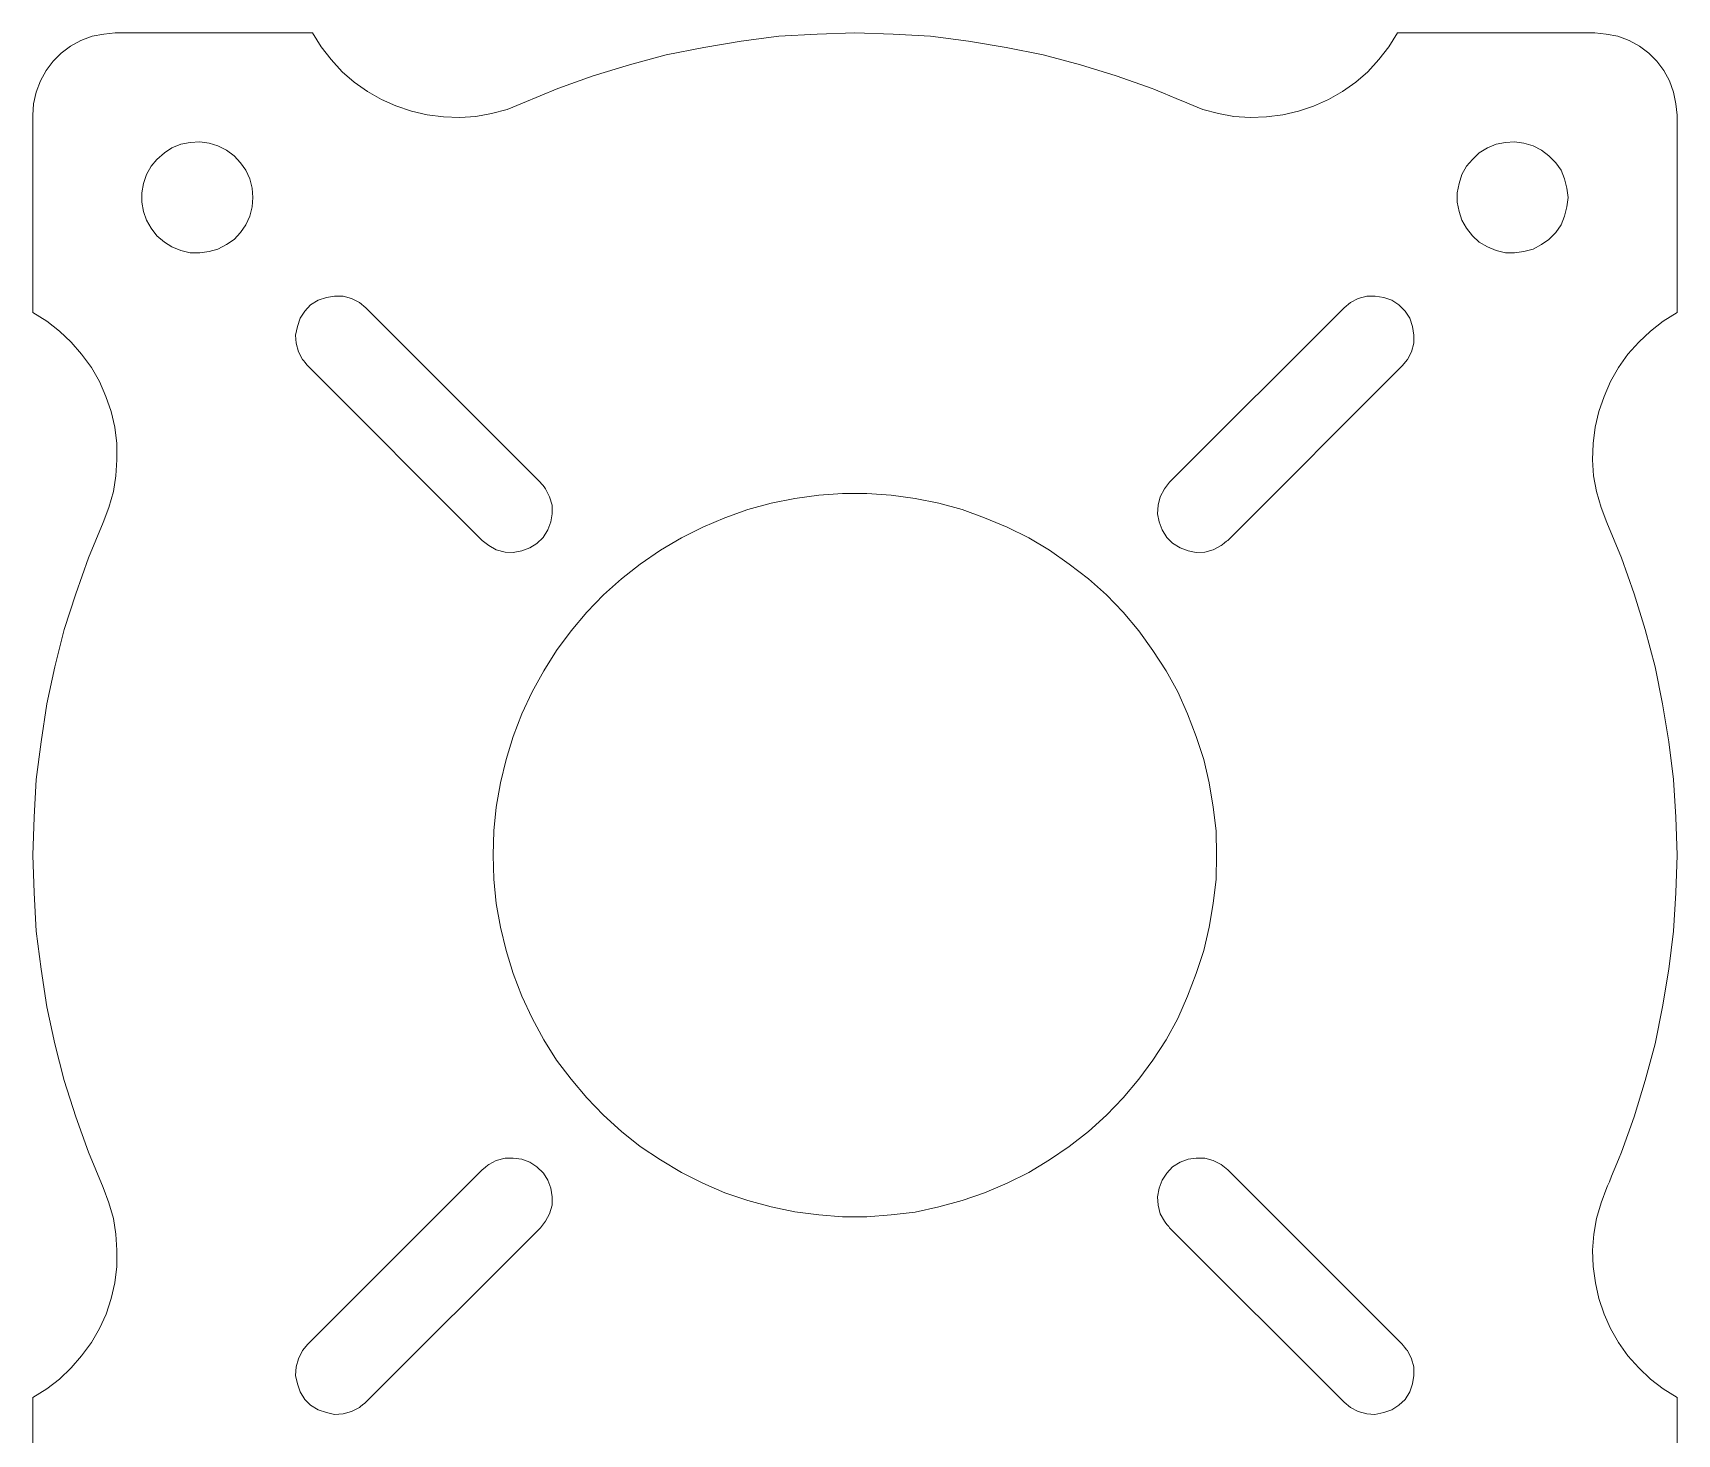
# Model space of a CAD drawing. Header units: millimetres. Extents: x -457 to 427, y -166 to 155.
# Drawn here: x -92.3 to 12, y -50.9 to 37.9 of the extents above; entities that cross this region are included whole.
import ezdxf

# ---------------------------------------------------------------- set-up
doc = ezdxf.new("R2010")
doc.units = ezdxf.units.MM
doc.header["$MEASUREMENT"] = 0
doc.layers.add('Livello 1', color=18, linetype='Continuous', true_color=0x000000)

msp = doc.modelspace()

# ---------------------------------------------------------------- linework, layer by layer
at = {"layer": 'Livello 1', "lineweight": 20}
for p, q in [((-74.55, 37.9), (-87.05, 37.9)), ((6.74, 37.9), (-5.76, 37.9)), ((-92.27, 32.68), (-92.27, 20.18)), ((11.96, 20.18), (11.96, 32.68)), ((-71.16, 20.47), (-60.1, 9.4)), ((-20.21, 9.41), (-9.14, 20.47)), ((-63.78, 5.73), (-74.84, 16.79)), ((-5.47, 16.79), (-16.53, 5.73)), ((-74.84, -45.23), (-63.78, -34.16)), ((-16.53, -34.16), (-5.47, -45.23)), ((-60.1, -37.84), (-71.16, -48.9)), ((-9.14, -48.9), (-20.21, -37.84)), ((-92.27, -48.61), (-92.27, -61.11)), ((11.96, -61.11), (11.96, -48.61))]:
    msp.add_line(p, q, dxfattribs=at)
for points, knots in [([(-87.05, 37.9), (-87.05, 37.9), (-87.78, 37.82), (-87.78, 37.82), (-87.78, 37.82), (-88.52, 37.68), (-88.52, 37.68), (-88.52, 37.68), (-89.22, 37.42), (-89.22, 37.42), (-89.22, 37.42), (-89.88, 37.05), (-89.88, 37.05), (-89.88, 37.05), (-90.47, 36.61), (-90.47, 36.61), (-90.47, 36.61), (-90.98, 36.1), (-90.98, 36.1), (-90.98, 36.1), (-91.42, 35.51), (-91.42, 35.51), (-91.42, 35.51), (-91.79, 34.85), (-91.79, 34.85), (-91.79, 34.85), (-92.05, 34.15), (-92.05, 34.15), (-92.05, 34.15), (-92.23, 33.41), (-92.23, 33.41), (-92.23, 33.41), (-92.27, 32.68), (-92.27, 32.68)], [100.498333, 100.498333, 100.498333, 100.498333, 100.589242, 100.589242, 100.589242, 100.680151, 100.680151, 100.680151, 100.77106, 100.77106, 100.77106, 100.861969, 100.861969, 100.861969, 100.952878, 100.952878, 100.952878, 101.043787, 101.043787, 101.043787, 101.134696, 101.134696, 101.134696, 101.225605, 101.225605, 101.225605, 101.316514, 101.316514, 101.316514, 101.407424, 101.407424, 101.407424, 101.498333, 101.498333, 101.498333, 101.498333]), ([(-61.24, 33.45), (-61.24, 33.45), (-62.2, 33.04), (-62.2, 33.04), (-62.2, 33.04), (-63.19, 32.79), (-63.19, 32.79), (-63.19, 32.79), (-64.18, 32.6), (-64.18, 32.6), (-64.18, 32.6), (-65.21, 32.53), (-65.21, 32.53), (-65.21, 32.53), (-66.24, 32.57), (-66.24, 32.57), (-66.24, 32.57), (-67.27, 32.71), (-67.27, 32.71), (-67.27, 32.71), (-68.26, 32.93), (-68.26, 32.93), (-68.26, 32.93), (-69.25, 33.27), (-69.25, 33.27), (-69.25, 33.27), (-70.17, 33.67), (-70.17, 33.67), (-70.17, 33.67), (-71.05, 34.18), (-71.05, 34.18), (-71.05, 34.18), (-71.9, 34.77), (-71.9, 34.77), (-71.9, 34.77), (-72.67, 35.43), (-72.67, 35.43), (-72.67, 35.43), (-73.37, 36.21), (-73.37, 36.21), (-73.37, 36.21), (-74, 37.02), (-74, 37.02), (-74, 37.02), (-74.55, 37.9), (-74.55, 37.9)], [86.99861, 86.99861, 86.99861, 86.99861, 87.065277, 87.065277, 87.065277, 87.131944, 87.131944, 87.131944, 87.19861, 87.19861, 87.19861, 87.265277, 87.265277, 87.265277, 87.331944, 87.331944, 87.331944, 87.39861, 87.39861, 87.39861, 87.465277, 87.465277, 87.465277, 87.531944, 87.531944, 87.531944, 87.59861, 87.59861, 87.59861, 87.665277, 87.665277, 87.665277, 87.731944, 87.731944, 87.731944, 87.79861, 87.79861, 87.79861, 87.865277, 87.865277, 87.865277, 87.931944, 87.931944, 87.931944, 87.99861, 87.99861, 87.99861, 87.99861]), ([(-19.07, 33.45), (-19.09, 33.46), (-21.31, 34.37), (-21.31, 34.37), (-21.31, 34.37), (-23.59, 35.18), (-23.59, 35.18), (-23.59, 35.18), (-25.87, 35.88), (-25.87, 35.88), (-25.87, 35.88), (-28.22, 36.5), (-28.22, 36.5), (-28.22, 36.5), (-30.58, 36.98), (-30.58, 36.98), (-30.58, 36.98), (-32.97, 37.38), (-32.97, 37.38), (-32.97, 37.38), (-35.36, 37.68), (-35.36, 37.68), (-35.36, 37.68), (-37.74, 37.82), (-37.74, 37.82), (-37.74, 37.82), (-40.17, 37.9), (-40.17, 37.9), (-40.17, 37.9), (-42.56, 37.82), (-42.56, 37.82), (-42.56, 37.82), (-44.99, 37.68), (-44.99, 37.68), (-44.99, 37.68), (-47.38, 37.38), (-47.38, 37.38), (-47.38, 37.38), (-49.73, 36.98), (-49.73, 36.98), (-49.73, 36.98), (-52.12, 36.5), (-52.12, 36.5), (-52.12, 36.5), (-54.44, 35.88), (-54.44, 35.88), (-54.44, 35.88), (-56.75, 35.18), (-56.75, 35.18), (-56.75, 35.18), (-59, 34.37), (-59, 34.37), (-59, 34.37), (-61.24, 33.45), (-61.24, 33.45)], [85.99861, 85.99861, 85.99861, 85.99861, 86.053882, 86.053882, 86.053882, 86.109454, 86.109454, 86.109454, 86.165026, 86.165026, 86.165026, 86.220598, 86.220598, 86.220598, 86.276171, 86.276171, 86.276171, 86.331743, 86.331743, 86.331743, 86.387315, 86.387315, 86.387315, 86.442888, 86.442888, 86.442888, 86.49846, 86.49846, 86.49846, 86.554032, 86.554032, 86.554032, 86.609604, 86.609604, 86.609604, 86.665177, 86.665177, 86.665177, 86.720749, 86.720749, 86.720749, 86.776321, 86.776321, 86.776321, 86.831894, 86.831894, 86.831894, 86.887466, 86.887466, 86.887466, 86.943038, 86.943038, 86.943038, 86.99861, 86.99861, 86.99861, 86.99861]), ([(-5.76, 37.9), (-5.76, 37.9), (-6.31, 37.01), (-6.31, 37.01), (-6.31, 37.01), (-6.94, 36.21), (-6.94, 36.21), (-6.94, 36.21), (-7.64, 35.43), (-7.64, 35.43), (-7.64, 35.43), (-8.41, 34.77), (-8.41, 34.77), (-8.41, 34.77), (-9.25, 34.18), (-9.25, 34.18), (-9.25, 34.18), (-10.14, 33.67), (-10.14, 33.67), (-10.14, 33.67), (-11.09, 33.26), (-11.09, 33.26), (-11.09, 33.26), (-12.05, 32.93), (-12.05, 32.93), (-12.05, 32.93), (-13.04, 32.71), (-13.04, 32.71), (-13.04, 32.71), (-14.07, 32.57), (-14.07, 32.57), (-14.07, 32.57), (-15.1, 32.53), (-15.1, 32.53), (-15.1, 32.53), (-16.13, 32.6), (-16.13, 32.6), (-16.13, 32.6), (-17.12, 32.79), (-17.12, 32.79), (-17.12, 32.79), (-18.11, 33.04), (-18.11, 33.04), (-18.11, 33.04), (-19.07, 33.45), (-19.07, 33.45)], [84.99861, 84.99861, 84.99861, 84.99861, 85.065277, 85.065277, 85.065277, 85.131944, 85.131944, 85.131944, 85.19861, 85.19861, 85.19861, 85.265277, 85.265277, 85.265277, 85.331944, 85.331944, 85.331944, 85.39861, 85.39861, 85.39861, 85.465277, 85.465277, 85.465277, 85.531944, 85.531944, 85.531944, 85.59861, 85.59861, 85.59861, 85.665277, 85.665277, 85.665277, 85.731944, 85.731944, 85.731944, 85.79861, 85.79861, 85.79861, 85.865277, 85.865277, 85.865277, 85.931944, 85.931944, 85.931944, 85.99861, 85.99861, 85.99861, 85.99861]), ([(11.96, 32.68), (11.96, 32.68), (11.88, 33.41), (11.88, 33.41), (11.88, 33.41), (11.74, 34.15), (11.74, 34.15), (11.74, 34.15), (11.48, 34.85), (11.48, 34.85), (11.48, 34.85), (11.11, 35.51), (11.11, 35.51), (11.11, 35.51), (10.67, 36.1), (10.67, 36.1), (10.67, 36.1), (10.16, 36.61), (10.16, 36.61), (10.16, 36.61), (9.57, 37.05), (9.57, 37.05), (9.57, 37.05), (8.91, 37.42), (8.91, 37.42), (8.91, 37.42), (8.21, 37.68), (8.21, 37.68), (8.21, 37.68), (7.47, 37.82), (7.47, 37.82), (7.47, 37.82), (6.74, 37.9), (6.74, 37.9)], [71.498749, 71.498749, 71.498749, 71.498749, 71.589659, 71.589659, 71.589659, 71.680568, 71.680568, 71.680568, 71.771477, 71.771477, 71.771477, 71.862386, 71.862386, 71.862386, 71.953295, 71.953295, 71.953295, 72.044204, 72.044204, 72.044204, 72.135113, 72.135113, 72.135113, 72.226022, 72.226022, 72.226022, 72.316931, 72.316931, 72.316931, 72.40784, 72.40784, 72.40784, 72.498749, 72.498749, 72.498749, 72.498749]), ([(-78.33, 27.46), (-78.33, 27.46), (-78.37, 26.87), (-78.37, 26.87), (-78.37, 26.87), (-78.52, 26.28), (-78.52, 26.28), (-78.52, 26.28), (-78.77, 25.73), (-78.77, 25.73), (-78.77, 25.73), (-79.11, 25.25), (-79.11, 25.25), (-79.11, 25.25), (-79.51, 24.81), (-79.51, 24.81), (-79.51, 24.81), (-79.99, 24.48), (-79.99, 24.48), (-79.99, 24.48), (-80.54, 24.18), (-80.54, 24.18), (-80.54, 24.18), (-81.09, 24.04), (-81.09, 24.04), (-81.09, 24.04), (-81.68, 23.96), (-81.68, 23.96), (-81.68, 23.96), (-82.3, 23.96), (-82.3, 23.96), (-82.3, 23.96), (-82.89, 24.11), (-82.89, 24.11), (-82.89, 24.11), (-83.45, 24.33), (-83.45, 24.33), (-83.45, 24.33), (-83.92, 24.63), (-83.92, 24.63), (-83.92, 24.63), (-84.4, 25.03), (-84.4, 25.03), (-84.4, 25.03), (-84.77, 25.51), (-84.77, 25.51), (-84.77, 25.51), (-85.06, 26.02), (-85.06, 26.02), (-85.06, 26.02), (-85.25, 26.57), (-85.25, 26.57), (-85.25, 26.57), (-85.36, 27.16), (-85.36, 27.16), (-85.36, 27.16), (-85.36, 27.75), (-85.36, 27.75), (-85.36, 27.75), (-85.25, 28.34), (-85.25, 28.34), (-85.25, 28.34), (-85.06, 28.93), (-85.06, 28.93), (-85.06, 28.93), (-84.77, 29.44), (-84.77, 29.44), (-84.77, 29.44), (-84.4, 29.88), (-84.4, 29.88), (-84.4, 29.88), (-83.92, 30.29), (-83.92, 30.29), (-83.92, 30.29), (-83.45, 30.62), (-83.45, 30.62), (-83.45, 30.62), (-82.89, 30.84), (-82.89, 30.84), (-82.89, 30.84), (-82.3, 30.95), (-82.3, 30.95), (-82.3, 30.95), (-81.68, 30.99), (-81.68, 30.99), (-81.68, 30.99), (-81.09, 30.91), (-81.09, 30.91), (-81.09, 30.91), (-80.54, 30.73), (-80.54, 30.73), (-80.54, 30.73), (-79.99, 30.47), (-79.99, 30.47), (-79.99, 30.47), (-79.51, 30.11), (-79.51, 30.11), (-79.51, 30.11), (-79.11, 29.67), (-79.11, 29.67), (-79.11, 29.67), (-78.77, 29.19), (-78.77, 29.19), (-78.77, 29.19), (-78.52, 28.64), (-78.52, 28.64), (-78.52, 28.64), (-78.37, 28.05), (-78.37, 28.05), (-78.37, 28.05), (-78.33, 27.46), (-78.33, 27.46)], [0, 0, 0, 0, 0.027027, 0.027027, 0.027027, 0.054054, 0.054054, 0.054054, 0.081081, 0.081081, 0.081081, 0.108108, 0.108108, 0.108108, 0.135135, 0.135135, 0.135135, 0.162162, 0.162162, 0.162162, 0.189189, 0.189189, 0.189189, 0.216216, 0.216216, 0.216216, 0.243243, 0.243243, 0.243243, 0.27027, 0.27027, 0.27027, 0.297297, 0.297297, 0.297297, 0.324324, 0.324324, 0.324324, 0.351351, 0.351351, 0.351351, 0.378378, 0.378378, 0.378378, 0.405405, 0.405405, 0.405405, 0.432432, 0.432432, 0.432432, 0.459459, 0.459459, 0.459459, 0.486486, 0.486486, 0.486486, 0.513514, 0.513514, 0.513514, 0.540541, 0.540541, 0.540541, 0.567568, 0.567568, 0.567568, 0.594595, 0.594595, 0.594595, 0.621622, 0.621622, 0.621622, 0.648649, 0.648649, 0.648649, 0.675676, 0.675676, 0.675676, 0.702703, 0.702703, 0.702703, 0.72973, 0.72973, 0.72973, 0.756757, 0.756757, 0.756757, 0.783784, 0.783784, 0.783784, 0.810811, 0.810811, 0.810811, 0.837838, 0.837838, 0.837838, 0.864865, 0.864865, 0.864865, 0.891892, 0.891892, 0.891892, 0.918919, 0.918919, 0.918919, 0.945946, 0.945946, 0.945946, 0.972973, 0.972973, 0.972973, 1, 1, 1, 1]), ([(5.05, 27.46), (5.05, 27.46), (4.97, 26.87), (4.97, 26.87), (4.97, 26.87), (4.83, 26.28), (4.83, 26.28), (4.83, 26.28), (4.61, 25.73), (4.61, 25.73), (4.61, 25.73), (4.28, 25.25), (4.28, 25.25), (4.28, 25.25), (3.83, 24.81), (3.83, 24.81), (3.83, 24.81), (3.36, 24.48), (3.36, 24.48), (3.36, 24.48), (2.84, 24.18), (2.84, 24.18), (2.84, 24.18), (2.25, 24.04), (2.25, 24.04), (2.25, 24.04), (1.66, 23.96), (1.66, 23.96), (1.66, 23.96), (1.08, 23.96), (1.08, 23.96), (1.08, 23.96), (0.49, 24.11), (0.49, 24.11), (0.49, 24.11), (-0.06, 24.33), (-0.06, 24.33), (-0.06, 24.33), (-0.58, 24.63), (-0.58, 24.63), (-0.58, 24.63), (-1.02, 25.03), (-1.02, 25.03), (-1.02, 25.03), (-1.39, 25.51), (-1.39, 25.51), (-1.39, 25.51), (-1.68, 26.02), (-1.68, 26.02), (-1.68, 26.02), (-1.86, 26.57), (-1.86, 26.57), (-1.86, 26.57), (-1.98, 27.16), (-1.98, 27.16), (-1.98, 27.16), (-1.98, 27.75), (-1.98, 27.75), (-1.98, 27.75), (-1.86, 28.34), (-1.86, 28.34), (-1.86, 28.34), (-1.68, 28.93), (-1.68, 28.93), (-1.68, 28.93), (-1.39, 29.44), (-1.39, 29.44), (-1.39, 29.44), (-1.02, 29.88), (-1.02, 29.88), (-1.02, 29.88), (-0.58, 30.29), (-0.58, 30.29), (-0.58, 30.29), (-0.06, 30.62), (-0.06, 30.62), (-0.06, 30.62), (0.49, 30.84), (0.49, 30.84), (0.49, 30.84), (1.08, 30.95), (1.08, 30.95), (1.08, 30.95), (1.66, 30.99), (1.66, 30.99), (1.66, 30.99), (2.25, 30.91), (2.25, 30.91), (2.25, 30.91), (2.84, 30.73), (2.84, 30.73), (2.84, 30.73), (3.36, 30.47), (3.36, 30.47), (3.36, 30.47), (3.83, 30.11), (3.83, 30.11), (3.83, 30.11), (4.28, 29.67), (4.28, 29.67), (4.28, 29.67), (4.61, 29.19), (4.61, 29.19), (4.61, 29.19), (4.83, 28.64), (4.83, 28.64), (4.83, 28.64), (4.97, 28.05), (4.97, 28.05), (4.97, 28.05), (5.05, 27.46), (5.05, 27.46)], [0, 0, 0, 0, 0.027027, 0.027027, 0.027027, 0.054054, 0.054054, 0.054054, 0.081081, 0.081081, 0.081081, 0.108108, 0.108108, 0.108108, 0.135135, 0.135135, 0.135135, 0.162162, 0.162162, 0.162162, 0.189189, 0.189189, 0.189189, 0.216216, 0.216216, 0.216216, 0.243243, 0.243243, 0.243243, 0.27027, 0.27027, 0.27027, 0.297297, 0.297297, 0.297297, 0.324324, 0.324324, 0.324324, 0.351351, 0.351351, 0.351351, 0.378378, 0.378378, 0.378378, 0.405405, 0.405405, 0.405405, 0.432432, 0.432432, 0.432432, 0.459459, 0.459459, 0.459459, 0.486486, 0.486486, 0.486486, 0.513514, 0.513514, 0.513514, 0.540541, 0.540541, 0.540541, 0.567568, 0.567568, 0.567568, 0.594595, 0.594595, 0.594595, 0.621622, 0.621622, 0.621622, 0.648649, 0.648649, 0.648649, 0.675676, 0.675676, 0.675676, 0.702703, 0.702703, 0.702703, 0.72973, 0.72973, 0.72973, 0.756757, 0.756757, 0.756757, 0.783784, 0.783784, 0.783784, 0.810811, 0.810811, 0.810811, 0.837838, 0.837838, 0.837838, 0.864865, 0.864865, 0.864865, 0.891892, 0.891892, 0.891892, 0.918919, 0.918919, 0.918919, 0.945946, 0.945946, 0.945946, 0.972973, 0.972973, 0.972973, 1, 1, 1, 1]), ([(-74.84, 16.79), (-74.85, 16.8), (-75.17, 17.2), (-75.17, 17.2), (-75.17, 17.2), (-75.43, 17.68), (-75.43, 17.68), (-75.43, 17.68), (-75.58, 18.23), (-75.58, 18.23), (-75.58, 18.23), (-75.61, 18.74), (-75.61, 18.74), (-75.61, 18.74), (-75.5, 19.29), (-75.5, 19.29), (-75.5, 19.29), (-75.32, 19.81), (-75.32, 19.81), (-75.32, 19.81), (-75.02, 20.25), (-75.02, 20.25), (-75.02, 20.25), (-74.66, 20.65), (-74.66, 20.65), (-74.66, 20.65), (-74.18, 20.95), (-74.18, 20.95), (-74.18, 20.95), (-73.66, 21.13), (-73.66, 21.13), (-73.66, 21.13), (-73.15, 21.21), (-73.15, 21.21), (-73.15, 21.21), (-72.6, 21.21), (-72.6, 21.21), (-72.6, 21.21), (-72.08, 21.06), (-72.08, 21.06), (-72.08, 21.06), (-71.57, 20.8), (-71.57, 20.8), (-71.57, 20.8), (-71.16, 20.47), (-71.16, 20.47)], [15.6497288, 15.6497288, 15.6497288, 15.6497288, 15.7159026, 15.7159026, 15.7159026, 15.7826045, 15.7826045, 15.7826045, 15.8493064, 15.8493064, 15.8493064, 15.9160082, 15.9160082, 15.9160082, 15.9827101, 15.9827101, 15.9827101, 16.049412, 16.049412, 16.049412, 16.1161138, 16.1161138, 16.1161138, 16.1828157, 16.1828157, 16.1828157, 16.2495176, 16.2495176, 16.2495176, 16.3162195, 16.3162195, 16.3162195, 16.3829213, 16.3829213, 16.3829213, 16.4496232, 16.4496232, 16.4496232, 16.5163251, 16.5163251, 16.5163251, 16.5830269, 16.5830269, 16.5830269, 16.6497288, 16.6497288, 16.6497288, 16.6497288]), ([(-9.14, 20.47), (-9.14, 20.47), (-8.74, 20.8), (-8.74, 20.8), (-8.74, 20.8), (-8.26, 21.06), (-8.26, 21.06), (-8.26, 21.06), (-7.71, 21.21), (-7.71, 21.21), (-7.71, 21.21), (-7.19, 21.21), (-7.19, 21.21), (-7.19, 21.21), (-6.64, 21.13), (-6.64, 21.13), (-6.64, 21.13), (-6.13, 20.95), (-6.13, 20.95), (-6.13, 20.95), (-5.69, 20.65), (-5.69, 20.65), (-5.69, 20.65), (-5.28, 20.25), (-5.28, 20.25), (-5.28, 20.25), (-4.99, 19.81), (-4.99, 19.81), (-4.99, 19.81), (-4.81, 19.29), (-4.81, 19.29), (-4.81, 19.29), (-4.73, 18.74), (-4.73, 18.74), (-4.73, 18.74), (-4.73, 18.23), (-4.73, 18.23), (-4.73, 18.23), (-4.88, 17.68), (-4.88, 17.68), (-4.88, 17.68), (-5.14, 17.2), (-5.14, 17.2), (-5.14, 17.2), (-5.47, 16.79), (-5.47, 16.79)], [32.30044, 32.30044, 32.30044, 32.30044, 32.366777, 32.366777, 32.366777, 32.433467, 32.433467, 32.433467, 32.500157, 32.500157, 32.500157, 32.566847, 32.566847, 32.566847, 32.633538, 32.633538, 32.633538, 32.700228, 32.700228, 32.700228, 32.766918, 32.766918, 32.766918, 32.833608, 32.833608, 32.833608, 32.900299, 32.900299, 32.900299, 32.966989, 32.966989, 32.966989, 33.033679, 33.033679, 33.033679, 33.100369, 33.100369, 33.100369, 33.16706, 33.16706, 33.16706, 33.23375, 33.23375, 33.23375, 33.30044, 33.30044, 33.30044, 33.30044]), ([(-92.27, 20.18), (-92.27, 20.18), (-91.38, 19.63), (-91.38, 19.63), (-91.38, 19.63), (-90.58, 19), (-90.58, 19), (-90.58, 19), (-89.84, 18.3), (-89.84, 18.3), (-89.84, 18.3), (-89.18, 17.53), (-89.18, 17.53), (-89.18, 17.53), (-88.55, 16.68), (-88.55, 16.68), (-88.55, 16.68), (-88.04, 15.8), (-88.04, 15.8), (-88.04, 15.8), (-87.64, 14.85), (-87.64, 14.85), (-87.64, 14.85), (-87.3, 13.89), (-87.3, 13.89), (-87.3, 13.89), (-87.08, 12.9), (-87.08, 12.9), (-87.08, 12.9), (-86.94, 11.87), (-86.94, 11.87), (-86.94, 11.87), (-86.94, 10.84), (-86.94, 10.84), (-86.94, 10.84), (-87.01, 9.81), (-87.01, 9.81), (-87.01, 9.81), (-87.16, 8.82), (-87.16, 8.82), (-87.16, 8.82), (-87.45, 7.82), (-87.45, 7.82), (-87.45, 7.82), (-87.82, 6.87), (-87.82, 6.87)], [113.998055, 113.998055, 113.998055, 113.998055, 114.064721, 114.064721, 114.064721, 114.131388, 114.131388, 114.131388, 114.198055, 114.198055, 114.198055, 114.264721, 114.264721, 114.264721, 114.331388, 114.331388, 114.331388, 114.398055, 114.398055, 114.398055, 114.464721, 114.464721, 114.464721, 114.531388, 114.531388, 114.531388, 114.598055, 114.598055, 114.598055, 114.664721, 114.664721, 114.664721, 114.731388, 114.731388, 114.731388, 114.798055, 114.798055, 114.798055, 114.864721, 114.864721, 114.864721, 114.931388, 114.931388, 114.931388, 114.998055, 114.998055, 114.998055, 114.998055]), ([(7.51, 6.87), (7.51, 6.87), (7.14, 7.82), (7.14, 7.82), (7.14, 7.82), (6.85, 8.82), (6.85, 8.82), (6.85, 8.82), (6.66, 9.81), (6.66, 9.81), (6.66, 9.81), (6.59, 10.84), (6.59, 10.84), (6.59, 10.84), (6.63, 11.87), (6.63, 11.87), (6.63, 11.87), (6.77, 12.9), (6.77, 12.9), (6.77, 12.9), (7, 13.89), (7, 13.89), (7, 13.89), (7.33, 14.85), (7.33, 14.85), (7.33, 14.85), (7.73, 15.8), (7.73, 15.8), (7.73, 15.8), (8.25, 16.69), (8.25, 16.69), (8.25, 16.69), (8.83, 17.53), (8.83, 17.53), (8.83, 17.53), (9.53, 18.3), (9.53, 18.3), (9.53, 18.3), (10.27, 19), (10.27, 19), (10.27, 19), (11.08, 19.63), (11.08, 19.63), (11.08, 19.63), (11.96, 20.18), (11.96, 20.18)], [57.999027, 57.999027, 57.999027, 57.999027, 58.065694, 58.065694, 58.065694, 58.132361, 58.132361, 58.132361, 58.199027, 58.199027, 58.199027, 58.265694, 58.265694, 58.265694, 58.332361, 58.332361, 58.332361, 58.399027, 58.399027, 58.399027, 58.465694, 58.465694, 58.465694, 58.532361, 58.532361, 58.532361, 58.599027, 58.599027, 58.599027, 58.665694, 58.665694, 58.665694, 58.732361, 58.732361, 58.732361, 58.799027, 58.799027, 58.799027, 58.865694, 58.865694, 58.865694, 58.932361, 58.932361, 58.932361, 58.999027, 58.999027, 58.999027, 58.999027]), ([(-60.1, 9.4), (-60.09, 9.4), (-59.77, 9), (-59.77, 9), (-59.77, 9), (-59.51, 8.49), (-59.51, 8.49), (-59.51, 8.49), (-59.36, 7.97), (-59.36, 7.97), (-59.36, 7.97), (-59.36, 7.42), (-59.36, 7.42), (-59.36, 7.42), (-59.44, 6.91), (-59.44, 6.91), (-59.44, 6.91), (-59.62, 6.39), (-59.62, 6.39), (-59.62, 6.39), (-59.92, 5.91), (-59.92, 5.91), (-59.92, 5.91), (-60.32, 5.54), (-60.32, 5.54), (-60.32, 5.54), (-60.76, 5.25), (-60.76, 5.25), (-60.76, 5.25), (-61.28, 5.07), (-61.28, 5.07), (-61.28, 5.07), (-61.83, 4.96), (-61.83, 4.96), (-61.83, 4.96), (-62.34, 4.99), (-62.34, 4.99), (-62.34, 4.99), (-62.89, 5.14), (-62.89, 5.14), (-62.89, 5.14), (-63.37, 5.4), (-63.37, 5.4), (-63.37, 5.4), (-63.78, 5.73), (-63.78, 5.73)], [32.299458, 32.299458, 32.299458, 32.299458, 32.365759, 32.365759, 32.365759, 32.432452, 32.432452, 32.432452, 32.499145, 32.499145, 32.499145, 32.565837, 32.565837, 32.565837, 32.63253, 32.63253, 32.63253, 32.699223, 32.699223, 32.699223, 32.765916, 32.765916, 32.765916, 32.832608, 32.832608, 32.832608, 32.899301, 32.899301, 32.899301, 32.965994, 32.965994, 32.965994, 33.032687, 33.032687, 33.032687, 33.099379, 33.099379, 33.099379, 33.166072, 33.166072, 33.166072, 33.232765, 33.232765, 33.232765, 33.299458, 33.299458, 33.299458, 33.299458]), ([(-16.53, 5.73), (-16.54, 5.73), (-16.94, 5.4), (-16.94, 5.4), (-16.94, 5.4), (-17.45, 5.14), (-17.45, 5.14), (-17.45, 5.14), (-17.97, 4.99), (-17.97, 4.99), (-17.97, 4.99), (-18.52, 4.96), (-18.52, 4.96), (-18.52, 4.96), (-19.03, 5.07), (-19.03, 5.07), (-19.03, 5.07), (-19.55, 5.25), (-19.55, 5.25), (-19.55, 5.25), (-20.02, 5.55), (-20.02, 5.55), (-20.02, 5.55), (-20.39, 5.91), (-20.39, 5.91), (-20.39, 5.91), (-20.69, 6.39), (-20.69, 6.39), (-20.69, 6.39), (-20.87, 6.91), (-20.87, 6.91), (-20.87, 6.91), (-20.98, 7.42), (-20.98, 7.42), (-20.98, 7.42), (-20.94, 7.97), (-20.94, 7.97), (-20.94, 7.97), (-20.8, 8.49), (-20.8, 8.49), (-20.8, 8.49), (-20.54, 9), (-20.54, 9), (-20.54, 9), (-20.21, 9.41), (-20.21, 9.41)], [48.95066, 48.95066, 48.95066, 48.95066, 49.016996, 49.016996, 49.016996, 49.083687, 49.083687, 49.083687, 49.150377, 49.150377, 49.150377, 49.217067, 49.217067, 49.217067, 49.283758, 49.283758, 49.283758, 49.350448, 49.350448, 49.350448, 49.417138, 49.417138, 49.417138, 49.483828, 49.483828, 49.483828, 49.550519, 49.550519, 49.550519, 49.617209, 49.617209, 49.617209, 49.683899, 49.683899, 49.683899, 49.750589, 49.750589, 49.750589, 49.81728, 49.81728, 49.81728, 49.88397, 49.88397, 49.88397, 49.95066, 49.95066, 49.95066, 49.95066]), ([(-17.23, -14.23), (-17.23, -14.23), (-17.27, -15.74), (-17.27, -15.74), (-17.27, -15.74), (-17.45, -17.29), (-17.45, -17.29), (-17.45, -17.29), (-17.71, -18.79), (-17.71, -18.79), (-17.71, -18.79), (-18.04, -20.26), (-18.04, -20.26), (-18.04, -20.26), (-18.52, -21.73), (-18.52, -21.73), (-18.52, -21.73), (-19.07, -23.17), (-19.07, -23.17), (-19.07, -23.17), (-19.69, -24.57), (-19.69, -24.57), (-19.69, -24.57), (-20.43, -25.93), (-20.43, -25.93), (-20.43, -25.93), (-21.28, -27.21), (-21.28, -27.21), (-21.28, -27.21), (-22.16, -28.43), (-22.16, -28.43), (-22.16, -28.43), (-23.15, -29.6), (-23.15, -29.6), (-23.15, -29.6), (-24.22, -30.7), (-24.22, -30.7), (-24.22, -30.7), (-25.36, -31.73), (-25.36, -31.73), (-25.36, -31.73), (-26.57, -32.69), (-26.57, -32.69), (-26.57, -32.69), (-27.82, -33.54), (-27.82, -33.54), (-27.82, -33.54), (-29.14, -34.34), (-29.14, -34.34), (-29.14, -34.34), (-30.5, -35.01), (-30.5, -35.01), (-30.5, -35.01), (-31.94, -35.63), (-31.94, -35.63), (-31.94, -35.63), (-33.37, -36.11), (-33.37, -36.11), (-33.37, -36.11), (-34.84, -36.51), (-34.84, -36.51), (-34.84, -36.51), (-36.35, -36.85), (-36.35, -36.85), (-36.35, -36.85), (-37.86, -37.03), (-37.86, -37.03), (-37.86, -37.03), (-39.4, -37.14), (-39.4, -37.14), (-39.4, -37.14), (-40.94, -37.14), (-40.94, -37.14), (-40.94, -37.14), (-42.45, -37.03), (-42.45, -37.03), (-42.45, -37.03), (-43.96, -36.84), (-43.96, -36.84), (-43.96, -36.84), (-45.47, -36.51), (-45.47, -36.51), (-45.47, -36.51), (-46.94, -36.11), (-46.94, -36.11), (-46.94, -36.11), (-48.41, -35.63), (-48.41, -35.63), (-48.41, -35.63), (-49.8, -35.01), (-49.8, -35.01), (-49.8, -35.01), (-51.16, -34.34), (-51.16, -34.34), (-51.16, -34.34), (-52.49, -33.54), (-52.49, -33.54), (-52.49, -33.54), (-53.78, -32.69), (-53.78, -32.69), (-53.78, -32.69), (-54.95, -31.73), (-54.95, -31.73), (-54.95, -31.73), (-56.09, -30.7), (-56.09, -30.7), (-56.09, -30.7), (-57.16, -29.6), (-57.16, -29.6), (-57.16, -29.6), (-58.15, -28.42), (-58.15, -28.42), (-58.15, -28.42), (-59.07, -27.21), (-59.07, -27.21), (-59.07, -27.21), (-59.88, -25.92), (-59.88, -25.92), (-59.88, -25.92), (-60.61, -24.56), (-60.61, -24.56), (-60.61, -24.56), (-61.27, -23.17), (-61.27, -23.17), (-61.27, -23.17), (-61.83, -21.73), (-61.83, -21.73), (-61.83, -21.73), (-62.27, -20.26), (-62.27, -20.26), (-62.27, -20.26), (-62.63, -18.79), (-62.63, -18.79), (-62.63, -18.79), (-62.89, -17.29), (-62.89, -17.29), (-62.89, -17.29), (-63.04, -15.74), (-63.04, -15.74), (-63.04, -15.74), (-63.08, -14.23), (-63.08, -14.23), (-63.08, -14.23), (-63.04, -12.69), (-63.04, -12.69), (-63.04, -12.69), (-62.89, -11.18), (-62.89, -11.18), (-62.89, -11.18), (-62.63, -9.64), (-62.63, -9.64), (-62.63, -9.64), (-62.27, -8.17), (-62.27, -8.17), (-62.27, -8.17), (-61.83, -6.7), (-61.83, -6.7), (-61.83, -6.7), (-61.27, -5.26), (-61.27, -5.26), (-61.27, -5.26), (-60.61, -3.87), (-60.61, -3.87), (-60.61, -3.87), (-59.88, -2.54), (-59.88, -2.54), (-59.88, -2.54), (-59.07, -1.26), (-59.07, -1.26), (-59.07, -1.26), (-58.15, -0.01), (-58.15, -0.01), (-58.15, -0.01), (-57.16, 1.17), (-57.16, 1.17), (-57.16, 1.17), (-56.09, 2.27), (-56.09, 2.27), (-56.09, 2.27), (-54.95, 3.3), (-54.95, 3.3), (-54.95, 3.3), (-53.78, 4.22), (-53.78, 4.22), (-53.78, 4.22), (-52.49, 5.1), (-52.49, 5.1), (-52.49, 5.1), (-51.16, 5.88), (-51.16, 5.88), (-51.16, 5.88), (-49.8, 6.57), (-49.8, 6.57), (-49.8, 6.57), (-48.41, 7.16), (-48.41, 7.16), (-48.41, 7.16), (-46.94, 7.68), (-46.94, 7.68), (-46.94, 7.68), (-45.47, 8.08), (-45.47, 8.08), (-45.47, 8.08), (-43.96, 8.38), (-43.96, 8.38), (-43.96, 8.38), (-42.45, 8.6), (-42.45, 8.6), (-42.45, 8.6), (-40.94, 8.71), (-40.94, 8.71), (-40.94, 8.71), (-39.4, 8.71), (-39.4, 8.71), (-39.4, 8.71), (-37.86, 8.6), (-37.86, 8.6), (-37.86, 8.6), (-36.35, 8.38), (-36.35, 8.38), (-36.35, 8.38), (-34.84, 8.08), (-34.84, 8.08), (-34.84, 8.08), (-33.37, 7.68), (-33.37, 7.68), (-33.37, 7.68), (-31.94, 7.16), (-31.94, 7.16), (-31.94, 7.16), (-30.5, 6.57), (-30.5, 6.57), (-30.5, 6.57), (-29.14, 5.88), (-29.14, 5.88), (-29.14, 5.88), (-27.82, 5.1), (-27.82, 5.1), (-27.82, 5.1), (-26.57, 4.22), (-26.57, 4.22), (-26.57, 4.22), (-25.36, 3.3), (-25.36, 3.3), (-25.36, 3.3), (-24.22, 2.27), (-24.22, 2.27), (-24.22, 2.27), (-23.15, 1.17), (-23.15, 1.17), (-23.15, 1.17), (-22.16, -0.01), (-22.16, -0.01), (-22.16, -0.01), (-21.28, -1.26), (-21.28, -1.26), (-21.28, -1.26), (-20.43, -2.54), (-20.43, -2.54), (-20.43, -2.54), (-19.69, -3.87), (-19.69, -3.87), (-19.69, -3.87), (-19.07, -5.26), (-19.07, -5.26), (-19.07, -5.26), (-18.52, -6.7), (-18.52, -6.7), (-18.52, -6.7), (-18.04, -8.17), (-18.04, -8.17), (-18.04, -8.17), (-17.71, -9.64), (-17.71, -9.64), (-17.71, -9.64), (-17.45, -11.18), (-17.45, -11.18), (-17.45, -11.18), (-17.27, -12.69), (-17.27, -12.69), (-17.27, -12.69), (-17.23, -14.23), (-17.23, -14.23)], [0, 0, 0, 0, 0.010638, 0.010638, 0.010638, 0.021277, 0.021277, 0.021277, 0.031915, 0.031915, 0.031915, 0.042553, 0.042553, 0.042553, 0.053191, 0.053191, 0.053191, 0.06383, 0.06383, 0.06383, 0.074468, 0.074468, 0.074468, 0.085106, 0.085106, 0.085106, 0.095745, 0.095745, 0.095745, 0.106383, 0.106383, 0.106383, 0.117021, 0.117021, 0.117021, 0.12766, 0.12766, 0.12766, 0.138298, 0.138298, 0.138298, 0.148936, 0.148936, 0.148936, 0.159574, 0.159574, 0.159574, 0.170213, 0.170213, 0.170213, 0.180851, 0.180851, 0.180851, 0.191489, 0.191489, 0.191489, 0.202128, 0.202128, 0.202128, 0.212766, 0.212766, 0.212766, 0.223404, 0.223404, 0.223404, 0.234043, 0.234043, 0.234043, 0.244681, 0.244681, 0.244681, 0.255319, 0.255319, 0.255319, 0.265957, 0.265957, 0.265957, 0.276596, 0.276596, 0.276596, 0.287234, 0.287234, 0.287234, 0.297872, 0.297872, 0.297872, 0.308511, 0.308511, 0.308511, 0.319149, 0.319149, 0.319149, 0.329787, 0.329787, 0.329787, 0.340426, 0.340426, 0.340426, 0.351064, 0.351064, 0.351064, 0.361702, 0.361702, 0.361702, 0.37234, 0.37234, 0.37234, 0.382979, 0.382979, 0.382979, 0.393617, 0.393617, 0.393617, 0.404255, 0.404255, 0.404255, 0.414894, 0.414894, 0.414894, 0.425532, 0.425532, 0.425532, 0.43617, 0.43617, 0.43617, 0.446809, 0.446809, 0.446809, 0.457447, 0.457447, 0.457447, 0.468085, 0.468085, 0.468085, 0.478723, 0.478723, 0.478723, 0.489362, 0.489362, 0.489362, 0.5, 0.5, 0.5, 0.510638, 0.510638, 0.510638, 0.521277, 0.521277, 0.521277, 0.531915, 0.531915, 0.531915, 0.542553, 0.542553, 0.542553, 0.553191, 0.553191, 0.553191, 0.56383, 0.56383, 0.56383, 0.574468, 0.574468, 0.574468, 0.585106, 0.585106, 0.585106, 0.595745, 0.595745, 0.595745, 0.606383, 0.606383, 0.606383, 0.617021, 0.617021, 0.617021, 0.62766, 0.62766, 0.62766, 0.638298, 0.638298, 0.638298, 0.648936, 0.648936, 0.648936, 0.659574, 0.659574, 0.659574, 0.670213, 0.670213, 0.670213, 0.680851, 0.680851, 0.680851, 0.691489, 0.691489, 0.691489, 0.702128, 0.702128, 0.702128, 0.712766, 0.712766, 0.712766, 0.723404, 0.723404, 0.723404, 0.734043, 0.734043, 0.734043, 0.744681, 0.744681, 0.744681, 0.755319, 0.755319, 0.755319, 0.765957, 0.765957, 0.765957, 0.776596, 0.776596, 0.776596, 0.787234, 0.787234, 0.787234, 0.797872, 0.797872, 0.797872, 0.808511, 0.808511, 0.808511, 0.819149, 0.819149, 0.819149, 0.829787, 0.829787, 0.829787, 0.840426, 0.840426, 0.840426, 0.851064, 0.851064, 0.851064, 0.861702, 0.861702, 0.861702, 0.87234, 0.87234, 0.87234, 0.882979, 0.882979, 0.882979, 0.893617, 0.893617, 0.893617, 0.904255, 0.904255, 0.904255, 0.914894, 0.914894, 0.914894, 0.925532, 0.925532, 0.925532, 0.93617, 0.93617, 0.93617, 0.946809, 0.946809, 0.946809, 0.957447, 0.957447, 0.957447, 0.968085, 0.968085, 0.968085, 0.978723, 0.978723, 0.978723, 0.989362, 0.989362, 0.989362, 1, 1, 1, 1]), ([(-87.82, 6.87), (-87.82, 6.87), (-88.74, 4.63), (-88.74, 4.63), (-88.74, 4.63), (-89.55, 2.35), (-89.55, 2.35), (-89.55, 2.35), (-90.28, 0.07), (-90.28, 0.07), (-90.28, 0.07), (-90.87, -2.28), (-90.87, -2.28), (-90.87, -2.28), (-91.38, -4.64), (-91.38, -4.64), (-91.38, -4.64), (-91.75, -7.03), (-91.75, -7.03), (-91.75, -7.03), (-92.05, -9.42), (-92.05, -9.42), (-92.05, -9.42), (-92.19, -11.81), (-92.19, -11.81), (-92.19, -11.81), (-92.27, -14.23), (-92.27, -14.23), (-92.27, -14.23), (-92.19, -16.62), (-92.19, -16.62), (-92.19, -16.62), (-92.05, -19.05), (-92.05, -19.05), (-92.05, -19.05), (-91.75, -21.44), (-91.75, -21.44), (-91.75, -21.44), (-91.38, -23.83), (-91.38, -23.83), (-91.38, -23.83), (-90.87, -26.18), (-90.87, -26.18), (-90.87, -26.18), (-90.28, -28.5), (-90.28, -28.5), (-90.28, -28.5), (-89.55, -30.81), (-89.55, -30.81), (-89.55, -30.81), (-88.74, -33.06), (-88.74, -33.06), (-88.74, -33.06), (-87.82, -35.3), (-87.82, -35.3)], [-1, -1, -1, -1, -0.944444, -0.944444, -0.944444, -0.888889, -0.888889, -0.888889, -0.833333, -0.833333, -0.833333, -0.777778, -0.777778, -0.777778, -0.722222, -0.722222, -0.722222, -0.666667, -0.666667, -0.666667, -0.611111, -0.611111, -0.611111, -0.555556, -0.555556, -0.555556, -0.5, -0.5, -0.5, -0.444444, -0.444444, -0.444444, -0.388889, -0.388889, -0.388889, -0.333333, -0.333333, -0.333333, -0.277778, -0.277778, -0.277778, -0.222222, -0.222222, -0.222222, -0.166667, -0.166667, -0.166667, -0.111111, -0.111111, -0.111111, -0.055556, -0.055556, -0.055556, 0, 0, 0, 0]), ([(7.51, -35.3), (7.53, -35.26), (8.43, -33.06), (8.43, -33.06), (8.43, -33.06), (9.24, -30.81), (9.24, -30.81), (9.24, -30.81), (9.94, -28.5), (9.94, -28.5), (9.94, -28.5), (10.56, -26.18), (10.56, -26.18), (10.56, -26.18), (11.04, -23.83), (11.04, -23.83), (11.04, -23.83), (11.44, -21.44), (11.44, -21.44), (11.44, -21.44), (11.74, -19.05), (11.74, -19.05), (11.74, -19.05), (11.88, -16.62), (11.88, -16.62), (11.88, -16.62), (11.96, -14.23), (11.96, -14.23), (11.96, -14.23), (11.88, -11.81), (11.88, -11.81), (11.88, -11.81), (11.74, -9.42), (11.74, -9.42), (11.74, -9.42), (11.44, -7.03), (11.44, -7.03), (11.44, -7.03), (11.04, -4.64), (11.04, -4.64), (11.04, -4.64), (10.56, -2.29), (10.56, -2.29), (10.56, -2.29), (9.94, 0.07), (9.94, 0.07), (9.94, 0.07), (9.24, 2.35), (9.24, 2.35), (9.24, 2.35), (8.43, 4.63), (8.43, 4.63), (8.43, 4.63), (7.51, 6.87), (7.51, 6.87)], [56.999027, 56.999027, 56.999027, 56.999027, 57.054092, 57.054092, 57.054092, 57.109677, 57.109677, 57.109677, 57.165261, 57.165261, 57.165261, 57.220846, 57.220846, 57.220846, 57.27643, 57.27643, 57.27643, 57.332014, 57.332014, 57.332014, 57.387599, 57.387599, 57.387599, 57.443183, 57.443183, 57.443183, 57.498768, 57.498768, 57.498768, 57.554352, 57.554352, 57.554352, 57.609936, 57.609936, 57.609936, 57.665521, 57.665521, 57.665521, 57.721105, 57.721105, 57.721105, 57.77669, 57.77669, 57.77669, 57.832274, 57.832274, 57.832274, 57.887859, 57.887859, 57.887859, 57.943443, 57.943443, 57.943443, 57.999027, 57.999027, 57.999027, 57.999027]), ([(-63.78, -34.16), (-63.77, -34.15), (-63.37, -33.83), (-63.37, -33.83), (-63.37, -33.83), (-62.89, -33.57), (-62.89, -33.57), (-62.89, -33.57), (-62.34, -33.43), (-62.34, -33.43), (-62.34, -33.43), (-61.83, -33.43), (-61.83, -33.43), (-61.83, -33.43), (-61.27, -33.5), (-61.27, -33.5), (-61.27, -33.5), (-60.76, -33.68), (-60.76, -33.68), (-60.76, -33.68), (-60.32, -33.98), (-60.32, -33.98), (-60.32, -33.98), (-59.91, -34.38), (-59.91, -34.38), (-59.91, -34.38), (-59.62, -34.82), (-59.62, -34.82), (-59.62, -34.82), (-59.44, -35.34), (-59.44, -35.34), (-59.44, -35.34), (-59.36, -35.89), (-59.36, -35.89), (-59.36, -35.89), (-59.36, -36.4), (-59.36, -36.4), (-59.36, -36.4), (-59.51, -36.96), (-59.51, -36.96), (-59.51, -36.96), (-59.77, -37.43), (-59.77, -37.43), (-59.77, -37.43), (-60.1, -37.84), (-60.1, -37.84)], [32.299949, 32.299949, 32.299949, 32.299949, 32.365935, 32.365935, 32.365935, 32.432651, 32.432651, 32.432651, 32.499366, 32.499366, 32.499366, 32.566081, 32.566081, 32.566081, 32.632796, 32.632796, 32.632796, 32.699512, 32.699512, 32.699512, 32.766227, 32.766227, 32.766227, 32.832942, 32.832942, 32.832942, 32.899657, 32.899657, 32.899657, 32.966373, 32.966373, 32.966373, 33.033088, 33.033088, 33.033088, 33.099803, 33.099803, 33.099803, 33.166518, 33.166518, 33.166518, 33.233234, 33.233234, 33.233234, 33.299949, 33.299949, 33.299949, 33.299949]), ([(-20.21, -37.84), (-20.22, -37.83), (-20.54, -37.43), (-20.54, -37.43), (-20.54, -37.43), (-20.8, -36.95), (-20.8, -36.95), (-20.8, -36.95), (-20.94, -36.4), (-20.94, -36.4), (-20.94, -36.4), (-20.98, -35.89), (-20.98, -35.89), (-20.98, -35.89), (-20.87, -35.34), (-20.87, -35.34), (-20.87, -35.34), (-20.69, -34.82), (-20.69, -34.82), (-20.69, -34.82), (-20.39, -34.38), (-20.39, -34.38), (-20.39, -34.38), (-20.02, -33.98), (-20.02, -33.98), (-20.02, -33.98), (-19.55, -33.68), (-19.55, -33.68), (-19.55, -33.68), (-19.03, -33.5), (-19.03, -33.5), (-19.03, -33.5), (-18.52, -33.43), (-18.52, -33.43), (-18.52, -33.43), (-17.97, -33.43), (-17.97, -33.43), (-17.97, -33.43), (-17.45, -33.57), (-17.45, -33.57), (-17.45, -33.57), (-16.94, -33.83), (-16.94, -33.83), (-16.94, -33.83), (-16.53, -34.16), (-16.53, -34.16)], [48.951151, 48.951151, 48.951151, 48.951151, 49.017184, 49.017184, 49.017184, 49.083896, 49.083896, 49.083896, 49.150608, 49.150608, 49.150608, 49.21732, 49.21732, 49.21732, 49.284032, 49.284032, 49.284032, 49.350744, 49.350744, 49.350744, 49.417456, 49.417456, 49.417456, 49.484168, 49.484168, 49.484168, 49.55088, 49.55088, 49.55088, 49.617592, 49.617592, 49.617592, 49.684304, 49.684304, 49.684304, 49.751016, 49.751016, 49.751016, 49.817727, 49.817727, 49.817727, 49.884439, 49.884439, 49.884439, 49.951151, 49.951151, 49.951151, 49.951151]), ([(-87.82, -35.3), (-87.82, -35.3), (-87.45, -36.26), (-87.45, -36.26), (-87.45, -36.26), (-87.16, -37.25), (-87.16, -37.25), (-87.16, -37.25), (-87.01, -38.24), (-87.01, -38.24), (-87.01, -38.24), (-86.94, -39.27), (-86.94, -39.27), (-86.94, -39.27), (-86.94, -40.3), (-86.94, -40.3), (-86.94, -40.3), (-87.08, -41.33), (-87.08, -41.33), (-87.08, -41.33), (-87.3, -42.32), (-87.3, -42.32), (-87.3, -42.32), (-87.63, -43.31), (-87.63, -43.31), (-87.63, -43.31), (-88.04, -44.23), (-88.04, -44.23), (-88.04, -44.23), (-88.55, -45.12), (-88.55, -45.12), (-88.55, -45.12), (-89.18, -45.96), (-89.18, -45.96), (-89.18, -45.96), (-89.84, -46.73), (-89.84, -46.73), (-89.84, -46.73), (-90.58, -47.43), (-90.58, -47.43), (-90.58, -47.43), (-91.38, -48.06), (-91.38, -48.06), (-91.38, -48.06), (-92.27, -48.61), (-92.27, -48.61)], [0, 0, 0, 0, 0.066667, 0.066667, 0.066667, 0.133333, 0.133333, 0.133333, 0.2, 0.2, 0.2, 0.266667, 0.266667, 0.266667, 0.333333, 0.333333, 0.333333, 0.4, 0.4, 0.4, 0.466667, 0.466667, 0.466667, 0.533333, 0.533333, 0.533333, 0.6, 0.6, 0.6, 0.666667, 0.666667, 0.666667, 0.733333, 0.733333, 0.733333, 0.8, 0.8, 0.8, 0.866667, 0.866667, 0.866667, 0.933333, 0.933333, 0.933333, 1, 1, 1, 1]), ([(11.96, -48.61), (11.96, -48.61), (11.08, -48.06), (11.08, -48.06), (11.08, -48.06), (10.27, -47.43), (10.27, -47.43), (10.27, -47.43), (9.53, -46.73), (9.53, -46.73), (9.53, -46.73), (8.83, -45.96), (8.83, -45.96), (8.83, -45.96), (8.25, -45.12), (8.25, -45.12), (8.25, -45.12), (7.73, -44.23), (7.73, -44.23), (7.73, -44.23), (7.33, -43.31), (7.33, -43.31), (7.33, -43.31), (7, -42.32), (7, -42.32), (7, -42.32), (6.78, -41.33), (6.78, -41.33), (6.78, -41.33), (6.63, -40.3), (6.63, -40.3), (6.63, -40.3), (6.59, -39.27), (6.59, -39.27), (6.59, -39.27), (6.67, -38.24), (6.67, -38.24), (6.67, -38.24), (6.85, -37.25), (6.85, -37.25), (6.85, -37.25), (7.14, -36.26), (7.14, -36.26), (7.14, -36.26), (7.51, -35.3), (7.51, -35.3)], [55.999027, 55.999027, 55.999027, 55.999027, 56.065694, 56.065694, 56.065694, 56.132361, 56.132361, 56.132361, 56.199027, 56.199027, 56.199027, 56.265694, 56.265694, 56.265694, 56.332361, 56.332361, 56.332361, 56.399027, 56.399027, 56.399027, 56.465694, 56.465694, 56.465694, 56.532361, 56.532361, 56.532361, 56.599027, 56.599027, 56.599027, 56.665694, 56.665694, 56.665694, 56.732361, 56.732361, 56.732361, 56.799027, 56.799027, 56.799027, 56.865694, 56.865694, 56.865694, 56.932361, 56.932361, 56.932361, 56.999027, 56.999027, 56.999027, 56.999027]), ([(-71.16, -48.9), (-71.18, -48.91), (-71.57, -49.23), (-71.57, -49.23), (-71.57, -49.23), (-72.08, -49.49), (-72.08, -49.49), (-72.08, -49.49), (-72.6, -49.64), (-72.6, -49.64), (-72.6, -49.64), (-73.15, -49.67), (-73.15, -49.67), (-73.15, -49.67), (-73.66, -49.56), (-73.66, -49.56), (-73.66, -49.56), (-74.18, -49.38), (-74.18, -49.38), (-74.18, -49.38), (-74.66, -49.09), (-74.66, -49.09), (-74.66, -49.09), (-75.02, -48.72), (-75.02, -48.72), (-75.02, -48.72), (-75.32, -48.24), (-75.32, -48.24), (-75.32, -48.24), (-75.5, -47.73), (-75.5, -47.73), (-75.5, -47.73), (-75.61, -47.21), (-75.61, -47.21), (-75.61, -47.21), (-75.58, -46.66), (-75.58, -46.66), (-75.58, -46.66), (-75.43, -46.14), (-75.43, -46.14), (-75.43, -46.14), (-75.17, -45.63), (-75.17, -45.63), (-75.17, -45.63), (-74.84, -45.23), (-74.84, -45.23)], [15.65022, 15.65022, 15.65022, 15.65022, 15.71595, 15.71595, 15.71595, 15.782683, 15.782683, 15.782683, 15.849417, 15.849417, 15.849417, 15.916151, 15.916151, 15.916151, 15.982884, 15.982884, 15.982884, 16.049618, 16.049618, 16.049618, 16.116351, 16.116351, 16.116351, 16.183085, 16.183085, 16.183085, 16.249819, 16.249819, 16.249819, 16.316552, 16.316552, 16.316552, 16.383286, 16.383286, 16.383286, 16.450019, 16.450019, 16.450019, 16.516753, 16.516753, 16.516753, 16.583486, 16.583486, 16.583486, 16.65022, 16.65022, 16.65022, 16.65022]), ([(-5.47, -45.23), (-5.46, -45.24), (-5.14, -45.63), (-5.14, -45.63), (-5.14, -45.63), (-4.88, -46.15), (-4.88, -46.15), (-4.88, -46.15), (-4.73, -46.66), (-4.73, -46.66), (-4.73, -46.66), (-4.73, -47.21), (-4.73, -47.21), (-4.73, -47.21), (-4.81, -47.73), (-4.81, -47.73), (-4.81, -47.73), (-4.99, -48.24), (-4.99, -48.24), (-4.99, -48.24), (-5.28, -48.72), (-5.28, -48.72), (-5.28, -48.72), (-5.69, -49.09), (-5.69, -49.09), (-5.69, -49.09), (-6.13, -49.38), (-6.13, -49.38), (-6.13, -49.38), (-6.64, -49.56), (-6.64, -49.56), (-6.64, -49.56), (-7.2, -49.67), (-7.2, -49.67), (-7.2, -49.67), (-7.71, -49.64), (-7.71, -49.64), (-7.71, -49.64), (-8.26, -49.49), (-8.26, -49.49), (-8.26, -49.49), (-8.74, -49.23), (-8.74, -49.23), (-8.74, -49.23), (-9.14, -48.9), (-9.14, -48.9)], [32.300931, 32.300931, 32.300931, 32.300931, 32.36656, 32.36656, 32.36656, 32.4333, 32.4333, 32.4333, 32.500041, 32.500041, 32.500041, 32.566782, 32.566782, 32.566782, 32.633523, 32.633523, 32.633523, 32.700264, 32.700264, 32.700264, 32.767005, 32.767005, 32.767005, 32.833745, 32.833745, 32.833745, 32.900486, 32.900486, 32.900486, 32.967227, 32.967227, 32.967227, 33.033968, 33.033968, 33.033968, 33.100709, 33.100709, 33.100709, 33.16745, 33.16745, 33.16745, 33.234191, 33.234191, 33.234191, 33.300931, 33.300931, 33.300931, 33.300931])]:
    msp.add_open_spline(points, degree=3, knots=knots, dxfattribs=at)

doc.saveas('drawing.dxf')
